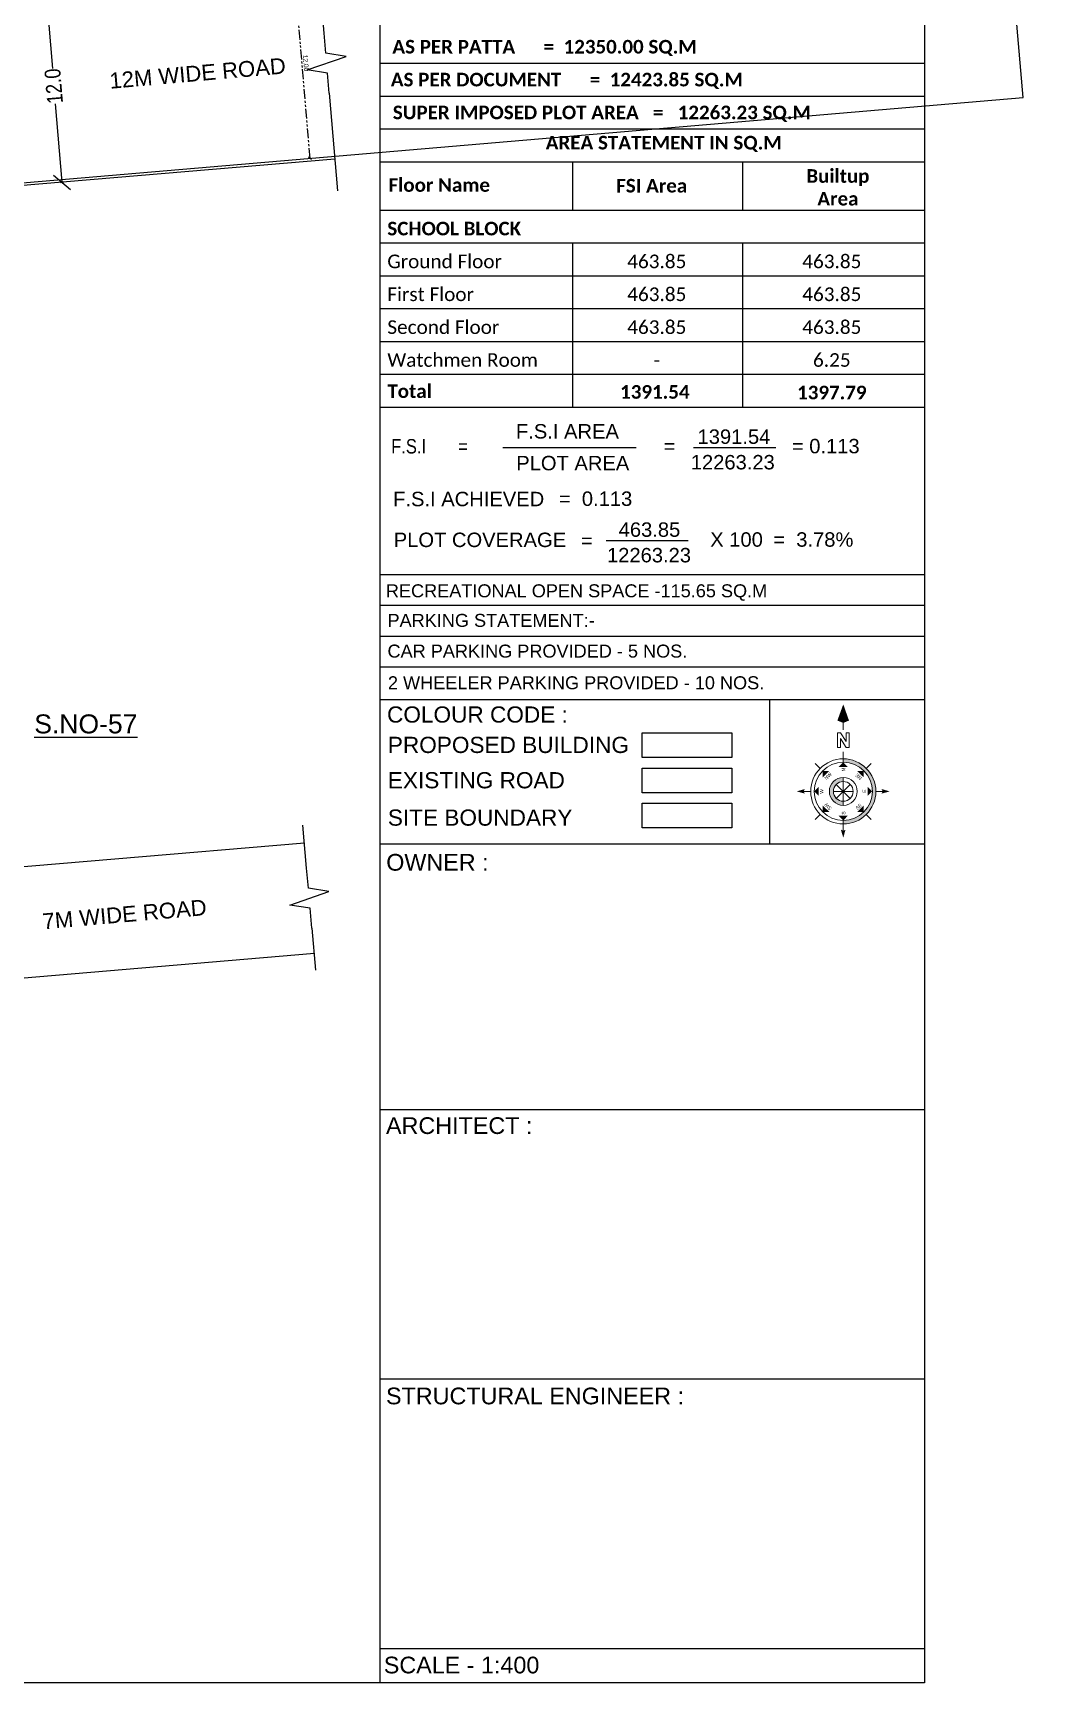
# Model space of a CAD drawing. Header units: metres. Extents: x 2792 to 3145, y -72 to 111.
# Drawn here: x 2935.1 to 2998.6, y -72 to 32.3 of the extents above; entities that cross this region are included whole.
import ezdxf
from ezdxf.enums import TextEntityAlignment as Align

# ---------------------------------------------------------------- set-up
doc = ezdxf.new("R2010")
doc.units = ezdxf.units.M
doc.header["$MEASUREMENT"] = 0
doc.header["$PDMODE"] = 35
doc.linetypes.add('PHANTOM2', pattern=[1.25, 0.625, -0.125, 0.125, -0.125, 0.125, -0.125])
for name, color, linetype, lineweight in [('DIM', 7, 'Continuous', 18), ('hatch', 251, 'Continuous', 0), ('North Pont', 7, 'Continuous', 15), ('TITLE TEXT', 30, 'Continuous', 25)]:
    doc.layers.add(name, color=color, linetype=linetype, lineweight=lineweight)
for name, color, linetype in [('ROAD_WIDTH', 1, 'Continuous'), ('SURRENDER_ROAD_WIDTH', 2, 'Continuous'), ('Title-text', 7, 'Continuous')]:
    doc.layers.add(name, color=color, linetype=linetype)
doc.styles.add('RomanS', font='arial.ttf', dxfattribs={"height": 9})
doc.styles.add('SKR', font='ARIALN.TTF')
doc.styles.get("Standard").update_dxf_attribs({"font": 'arial.ttf'})
doc.dimstyles.new('SKR', dxfattribs={"dimtxt": 0.25, "dimasz": 0.18, "dimexe": 0.1, "dimexo": 0.0625, "dimgap": 0.09, "dimtad": 0, "dimzin": 0, "dimdsep": 46, "dimtxsty": 'SKR', "dimblk": 'OBLIQUE', "dimcen": 0.09, "dimclrd": 8, "dimclre": 8, "dimadec": 0, "dimazin": 0, "dimtfac": 1, "dimtofl": 0, "dimtmove": 2, "dimatfit": 3, "dimfxl": 0, "dimtolj": 1, "dimtzin": 0, "dimarcsym": 0})
doc.dimstyles.new('small', dxfattribs={"dimtxt": 0.3, "dimasz": 0.18, "dimexe": 0.18, "dimexo": 5, "dimgap": 0.09, "dimtad": 1, "dimzin": 0, "dimdsep": 46, "dimtxsty": 'Standard', "dimblk": 'OBLIQUE', "dimcen": 0.09, "dimse1": 1, "dimse2": 1, "dimadec": 0, "dimazin": 0, "dimtfac": 1, "dimtofl": 0, "dimtmove": 0, "dimatfit": 3, "dimldrblk": 'OBLIQUE', "dimfxl": 0, "dimtolj": 1, "dimtzin": 0, "dimarcsym": 0})

# ---------------------------------------------------------------- blocks, each defined once
blk = doc.blocks.new('_Oblique')
at = {"color": 0, "linetype": 'ByBlock', "lineweight": -2}
blk.add_line((-0.5, -0.5), (0.5, 0.5), dxfattribs=at)
blk = doc.blocks.new('*D28')
at = {"layer": 'Defpoints', "color": 0}
for p in [(3000.96, -61.35), (3002.02, -61.35), (2936.54, -63.63)]:
    blk.add_point(p, dxfattribs=at)
at = {"layer": 'DIM', "color": 8, "lineweight": -2}
for p, q in [((3001.06, -61.35), (3000.86, -61.35)), ((3000.96, -61.35), (3000.96, -62.13)), ((3000.96, -63.63), (3000.96, -62.85)), ((3000.86, -63.63), (3001.06, -63.63))]:
    blk.add_line(p, q, dxfattribs=at)
at = {"layer": 'DIM', "color": 8, "lineweight": -2, "xscale": 0.18, "yscale": 0.18, "zscale": 0.18}
for p, rotation in [((3000.96, -61.35), 90), ((3000.96, -63.63), 270)]:
    blk.add_blockref('_Oblique', p, dxfattribs=dict(at, rotation=rotation))
at = {"layer": 'DIM', "color": 0, "insert": (3000.96, -62.49), "char_height": 0.25, "attachment_point": 5, "rotation": 90, "style": 'SKR'}
blk.add_mtext('\\A1;2.29', dxfattribs=at)
blk = doc.blocks.new('*D34')
at = {"layer": 'Defpoints', "color": 0}
for p in [(2936.86, -57.17), (3000.17, -57.17), (3002.34, -65.67)]:
    blk.add_point(p, dxfattribs=at)
at = {"layer": 'DIM', "color": 8, "lineweight": -2}
for p, q in [((3000.07, -57.17), (3000.27, -57.17)), ((3000.17, -57.17), (3000.17, -61.07)), ((3000.17, -65.67), (3000.17, -61.78)), ((3000.27, -65.67), (3000.07, -65.67))]:
    blk.add_line(p, q, dxfattribs=at)
at = {"layer": 'DIM', "color": 8, "lineweight": -2, "xscale": 0.18, "yscale": 0.18, "zscale": 0.18}
for p, rotation in [((3000.17, -57.17), 90), ((3000.17, -65.67), 270)]:
    blk.add_blockref('_Oblique', p, dxfattribs=dict(at, rotation=rotation))
at = {"layer": 'DIM', "color": 0, "insert": (3000.17, -61.42), "char_height": 0.25, "attachment_point": 5, "rotation": 90, "style": 'SKR'}
blk.add_mtext('\\A1;8.50', dxfattribs=at)
blk = doc.blocks.new('*D64')
at = {"layer": 'Defpoints', "color": 0}
for p in [(2936.64, -48.38), (3001.37, -48.26), (3002.53, -48.26)]:
    blk.add_point(p, dxfattribs=at)
at = {"layer": 'DIM', "color": 8, "lineweight": -2}
for p, q in [((3001.47, -48.26), (3001.27, -48.26)), ((3001.27, -48.38), (3001.47, -48.38)), ((3001.37, -48.26), (3001.37, -48.08)), ((3001.37, -48.38), (3001.37, -48.56))]:
    blk.add_line(p, q, dxfattribs=at)
at = {"layer": 'DIM', "color": 8, "lineweight": -2, "xscale": 0.18, "yscale": 0.18, "zscale": 0.18}
for p, rotation in [((3001.37, -48.26), 270), ((3001.37, -48.38), 90)]:
    blk.add_blockref('_Oblique', p, dxfattribs=dict(at, rotation=rotation))
at = {"layer": 'DIM', "color": 0, "insert": (3000.76, -48.32), "char_height": 0.25, "attachment_point": 5, "rotation": 90, "style": 'SKR'}
blk.add_mtext('\\A1;0.12', dxfattribs=at)
blk = doc.blocks.new('*D94')
at = {"layer": 'Defpoints', "color": 0}
for p in [(2990.4, -48.38), (3055.78, -48.26), (3056.78, -48.26)]:
    blk.add_point(p, dxfattribs=at)
at = {"layer": 'DIM', "color": 8, "lineweight": -2}
for p, q in [((3056.68, -48.26), (3056.88, -48.26)), ((3056.68, -48.38), (3056.88, -48.38)), ((3056.78, -48.26), (3056.78, -48.08)), ((3056.78, -48.38), (3056.78, -48.56))]:
    blk.add_line(p, q, dxfattribs=at)
at = {"layer": 'DIM', "color": 8, "lineweight": -2, "xscale": 0.18, "yscale": 0.18, "zscale": 0.18}
for p, rotation in [((3056.78, -48.26), 270), ((3056.78, -48.38), 90)]:
    blk.add_blockref('_Oblique', p, dxfattribs=dict(at, rotation=rotation))
at = {"layer": 'DIM', "color": 0, "insert": (3057.09, -48.32), "char_height": 0.25, "attachment_point": 5, "rotation": 90, "style": 'SKR'}
blk.add_mtext('\\A1;0.12', dxfattribs=at)
blk = doc.blocks.new('NR')
at = {"layer": 'North Pont'}
h = blk.add_hatch(color=0, dxfattribs=at)
h.paths.add_polyline_path([(2705, 1548, -0.414214), (2887, 1731), (2887, 1753, 0.414214), (2682, 1548, 0.414214), (2887, 1343), (2887, 1365, -0.414214)])
h.paths.add_polyline_path([(2887, 1486), (2887, 1460, 0.414214), (2975, 1548, 0.414214), (2887, 1636), (2887, 1610, -0.414214), (2949, 1548, -0.414214)])
at = {"layer": 'North Pont', "color": 0}
for p, q in [((2887, 1753), (2887, 1796)), ((2742, 1693), (2712, 1724)), ((2887, 1753), (2887, 1731)), ((3032, 1693), (3063, 1724)), ((2931, 1592), (2844, 1504)), ((2844, 1592), (2931, 1504)), ((2844, 1504), (2931, 1592)), ((2931, 1504), (2844, 1592)), ((2887, 1610), (2887, 1636)), ((2887, 1610), (2887, 1486)), ((2887, 1486), (2887, 1610)), ((2682, 1548), (2639, 1548)), ((2949, 1548), (2825, 1548)), ((2825, 1548), (2949, 1548)), ((2887, 1486), (2887, 1460)), ((3093, 1548), (3136, 1548)), ((2742, 1403), (2712, 1372)), ((2887, 1343), (2887, 1365)), ((3032, 1403), (3063, 1372)), ((2887, 1343), (2887, 1299)), ((2887, 1160), (2887, 1117))]:
    blk.add_line(p, q, dxfattribs=at)
at = {"layer": 'North Pont', "color": 0, "linetype": 'ByBlock'}
for p, q in [((2850, 1179), (2850, 1271)), ((2850, 1271), (2868, 1271)), ((2868, 1271), (2905, 1216)), ((2905, 1271), (2924, 1271)), ((2905, 1216), (2905, 1271)), ((2924, 1271), (2924, 1179)), ((2868, 1179), (2850, 1179)), ((2905, 1179), (2868, 1234)), ((2868, 1234), (2868, 1179)), ((2924, 1179), (2905, 1179))]:
    blk.add_line(p, q, dxfattribs=at)
at = {"layer": 'North Pont', "color": 0}
for radius in [205, 183, 87.7, 62]:
    blk.add_circle((2887, 1548), radius, dxfattribs=at)
for points in [[(2873, 1789), (2887, 1796), (2887, 1840)], [(2887, 1840), (2902, 1789), (2887, 1796)], [(2758, 1677), (2800, 1677), (2758, 1636)], [(2887, 1731), (2917, 1701), (2858, 1701)], [(3017, 1677), (3017, 1636), (2975, 1677)], [(2595, 1548), (2646, 1562), (2639, 1548)], [(2705, 1548), (2734, 1577), (2734, 1519)], [(3070, 1548), (3041, 1519), (3041, 1577)], [(3129, 1562), (3136, 1548), (3180, 1548)], [(2646, 1533), (2639, 1548), (2595, 1548)], [(2758, 1419), (2758, 1460), (2800, 1419)], [(3017, 1419), (2975, 1419), (3017, 1460)], [(3180, 1548), (3129, 1533), (3136, 1548)], [(2887, 1365), (2858, 1394), (2917, 1394)], [(2887, 1117), (2851, 1102), (2887, 1000)], [(2887, 1000), (2924, 1102), (2887, 1117)]]:
    blk.add_solid(points, dxfattribs=at)
at = {"layer": 'North Pont', "color": 0, "style": 'RomanS'}
for s, rotation, p in [('SE', 224.0584, (2782, 1652)), ('S', 270, (2874, 1684)), ('SW', 315, (2975, 1636)), ('W', 270, (3012, 1548)), ('E', 270, (2744, 1546)), ('NE', 319.5636, (2783, 1447)), ('NW', 225, (2975, 1460)), ('N', 270, (2875, 1412))]:
    blk.add_text(s, height=21.9, rotation=rotation, dxfattribs=at).set_placement(p, align=Align.CENTER)
blk = doc.blocks.new('*D194')
at = {"layer": 'Defpoints', "color": 0}
for p in [(2935.57, 34.97), (2936.6, 22.82), (2936.98, 22.86)]:
    blk.add_point(p, dxfattribs=at)
at = {"layer": 'DIM', "color": 8, "lineweight": -2}
for p, q in [((2935.85, 34.99), (2936.05, 35.01)), ((2935.95, 35), (2936.37, 30.04)), ((2936.98, 22.86), (2936.56, 27.82)), ((2936.88, 22.85), (2937.08, 22.86))]:
    blk.add_line(p, q, dxfattribs=at)
for p, rotation in [((2935.95, 35), 94.84617292718828), ((2936.98, 22.86), 274.8461729271883)]:
    blk.add_blockref('_Oblique', p, dxfattribs=dict(at, rotation=rotation))
at = {"layer": 'DIM', "color": 0, "insert": (2936.46, 28.93), "char_height": 1, "attachment_point": 5, "rotation": 94.8462, "style": 'SKR'}
blk.add_mtext('\\A1;12.0', dxfattribs=at)
blk = doc.blocks.new('*D231')
at = {"layer": 'Defpoints', "color": 0}
for p in [(2951.64, 36.34), (2952.34, 36.4), (2953.36, 24.45)]:
    blk.add_point(p, dxfattribs=at)
at = {"layer": 'SURRENDER_ROAD_WIDTH', "color": 0, "linetype": 'PHANTOM2', "lineweight": -2}
blk.add_line((2952.66, 24.39), (2951.64, 36.34), dxfattribs=at)
at = {"layer": 'SURRENDER_ROAD_WIDTH', "color": 0, "lineweight": -2, "xscale": 0.18, "yscale": 0.18, "zscale": 0.18}
for p, rotation in [((2951.64, 36.34), 94.88375132072487), ((2952.66, 24.39), 274.8837513207249)]:
    blk.add_blockref('_Oblique', p, dxfattribs=dict(at, rotation=rotation))
at = {"layer": 'SURRENDER_ROAD_WIDTH', "color": 0, "insert": (2952.39, 30.39), "char_height": 0.3, "attachment_point": 5, "rotation": 274.8838}
blk.add_mtext('\\A1;12.00', dxfattribs=at)

msp = doc.modelspace()

# ---------------------------------------------------------------- linework, layer by layer
for p, q in [((2957.07511, 111.35644), (2957.07511, -71.97156)), ((2957.07511, 51.60081), (2957.07511, 24.93366)), ((2957.07511, 30.37776), (2991.48304, 30.37776)), ((2957.07511, 28.30143), (2991.48304, 28.30143)), ((2957.07511, 26.22511), (2991.48304, 26.22511)), ((2957.07511, 24.14878), (2991.48304, 24.14878)), ((2969.24951, 24.14878), (2969.24951, 21.10404)), ((2979.97928, 24.14878), (2979.97928, 21.10404)), ((2957.07511, 21.10404), (2991.48304, 21.10404)), ((2957.07511, 19.02771), (2991.48304, 19.02771)), ((2969.24951, 19.02771), (2969.24951, 16.95139)), ((2979.97928, 19.02771), (2979.97928, 16.95139)), ((2957.07511, 16.95139), (2991.48304, 16.95139)), ((2969.24951, 16.95139), (2969.24951, 8.64607)), ((2979.97928, 16.95139), (2979.97928, 8.64607)), ((2957.07511, 14.87506), (2991.48304, 14.87506)), ((2957.07511, 12.79873), (2991.48304, 12.79873)), ((2957.07511, 10.7224), (2991.48304, 10.7224)), ((2957.07511, 8.64607), (2991.48304, 8.64607)), ((2957.07511, -1.9317), (2991.48304, -1.9317)), ((2957.07511, -1.9317), (2991.48304, -1.9317)), ((2957.07511, -1.9317), (2957.07511, -7.75534)), ((2957.07511, -3.87291), (2991.48304, -3.87291)), ((2957.07511, -5.81413), (2991.48304, -5.81413)), ((2957.07511, -7.75534), (2991.48304, -7.75534)), ((2957.07511, -9.83141), (2991.48304, -9.83141)), ((2981.71539, -18.95134), (2981.71539, -9.83141)), ((2957.07511, -18.95134), (2991.48304, -18.95134)), ((2957.07511, -35.72292), (2991.48304, -35.72292)), ((2957.07511, -52.76071), (2991.48304, -52.76071)), ((2957.07511, -69.79849), (2991.48304, -69.79849))]:
    msp.add_line(p, q)
at = {"color": 32}
for p, q in [((2953.54417, 32.2892), (2953.02119, 38.45757)), ((2953.65146, 31.02374), (2953.54417, 32.2892)), ((2952.46647, 29.96736), (2954.94375, 30.81467)), ((2954.94375, 30.81467), (2953.65146, 31.02374)), ((2953.75875, 29.75828), (2952.46647, 29.96736)), ((2953.86605, 28.49282), (2953.75875, 29.75828)), ((2953.86605, 28.49282), (2954.38902, 22.32445)), ((2952.44053, -20.48832), (2952.20043, -17.75774)), ((2952.55178, -21.75344), (2952.44053, -20.48832)), ((2953.84471, -21.95847), (2952.55178, -21.75344)), ((2951.37009, -22.81352), (2953.84471, -21.95847)), ((2952.66302, -23.01856), (2951.37009, -22.81352)), ((2952.77427, -24.28368), (2952.66302, -23.01856)), ((2952.77427, -24.28368), (2953.00775, -26.93884))]:
    msp.add_line(p, q, dxfattribs=at)
for points in [[(2791.73892, -71.97156), (2791.73892, 111.35644), (2991.48304, 111.35644), (2991.48304, -71.97156)], [(2973.65429, -11.92447), (2979.30461, -11.92447), (2979.30461, -13.49846), (2973.65429, -13.49846)], [(2973.65429, -14.15674), (2979.30461, -14.15674), (2979.30461, -15.73073), (2973.65429, -15.73073)], [(2973.65429, -16.37059), (2979.30461, -16.37059), (2979.30461, -17.94458), (2973.65429, -17.94458)]]:
    msp.add_lwpolyline(points, close=True)
for points in [[(2954.22006, 24.3173), (2931.01301, 22.34972)], [(2952.30043, -18.89498), (2928.30382, -20.92951)], [(2952.92826, -25.8769), (2927.86108, -28.0022)]]:
    msp.add_lwpolyline(points, dxfattribs=at)
at = {"layer": 'ROAD_WIDTH'}
msp.add_lwpolyline([(2931.77975, 34.64946), (2931.01301, 22.52168), (2997.7185, 28.21176), (2996.68859, 40.18722)], close=True, dxfattribs=at)
at = {"layer": 'SURRENDER_ROAD_WIDTH'}
msp.add_lwpolyline([(2931.77975, 34.64946), (2931.01301, 22.52168), (2997.7185, 28.21176), (2996.68859, 40.18722)], close=True, dxfattribs=at)
at = {"layer": 'Title-text', "linetype": 'Continuous'}
for p, q in [((2964.84115, 6.09148), (2973.271, 6.09148)), ((2976.89821, 6.09148), (2982.09459, 6.09148)), ((2971.3646, 0.21848), (2976.56098, 0.21848))]:
    msp.add_line(p, q, dxfattribs=at)

# ---------------------------------------------------------------- block references
at = {"xscale": 0.0100414711480548, "yscale": 0.0100414711480548, "zscale": 0.0100414711480548, "rotation": 180}
msp.add_blockref('NR', (3015.34688, -0.08854), dxfattribs=at)

# ---------------------------------------------------------------- texts
at = {"char_height": 0.8603569}
for s, insert, width, attachment_point in [('\\pt33.55392;{\\fCalibri|b1|i0|c0|p34;AS PER PATTA      =  12350.00 SQ.M}', (2967.47551, 30.82537), 55.7124119, 8), ('{\\fCalibri|b1|i0|c0|p34;AS PER DOCUMENT      =  12423.85 SQ.M}', (2968.88328, 28.74904), 55.7124119, 8), ('{\\fCalibri|b1|i0|c0|p34;SUPER IMPOSED PLOT AREA   =   12263.23 SQ.M}', (2971.09678, 26.67271), 55.7124119, 8), ('{\\fCalibri|b1|i0|c0|p34;AREA STATEMENT IN SQ.M}', (2975.00713, 24.76421), 55.7124119, 8), ('{\\fCalibri|b1|i0|c0|p34;Floor Name}', (2960.82166, 22.68041), 9.8209742, 5), ('{\\fCalibri|b1|i0|c0;FSI Area', (2974.24718, 22.63508), 5.6267342, 5), ('{\\fCalibri|b1|i0|c0;Builtup Area', (2986.0176, 21.38102), 5.6267342, 8), ('{\\fCalibri|b1|i0|c0|p34;\\C1;SCHOOL BLOCK}', (2957.5397, 19.49231), 11.5412857, 7), ('{\\fCalibri|b0|i0|c0|p34;Ground Floor}', (2957.5397, 17.41598), 9.8209742, 7), ('{\\fCalibri|b0|i0|c0|p34;463.85}', (2974.57003, 17.41598), 5.6267342, 8), ('{\\fCalibri|b0|i0|c0|p34;463.85}', (2985.63241, 17.41598), 5.6267342, 8), ('{\\fCalibri|b0|i0|c0|p34;First Floor}', (2957.5397, 15.33965), 9.8209742, 7), ('{\\fCalibri|b0|i0|c0|p34;463.85}', (2974.57003, 15.33965), 5.6267342, 8), ('{\\fCalibri|b0|i0|c0|p34;463.85}', (2985.63241, 15.33965), 5.6267342, 8), ('{\\fCalibri|b0|i0|c0|p34;Second Floor}', (2957.5397, 13.26332), 9.8209742, 7), ('{\\fCalibri|b0|i0|c0|p34;463.85}', (2974.57003, 13.26332), 5.6267342, 8), ('{\\fCalibri|b0|i0|c0|p34;463.85}', (2985.63241, 13.26332), 5.6267342, 8), ('{\\fCalibri|b0|i0|c0|p34;Watchmen Room}', (2957.5397, 11.18699), 9.8209742, 7), ('{\\fCalibri|b0|i0|c0|p34;-}', (2974.57003, 11.18699), 5.6267342, 8), ('{\\fCalibri|b0|i0|c0|p34;6.25}', (2985.63241, 11.18699), 5.6267342, 8), ('{\\fCalibri|b1|i0|c0|p34;Total}', (2957.5397, 9.21836), 9.8209742, 7), ('{\\fCalibri|b1|i0|c0|p34;\\C1;1391.54}', (2974.44708, 9.60508), 5.6267342, 5), ('{\\fCalibri|b1|i0|c0|p34;\\C1;1397.79}', (2985.63241, 9.13079), 5.6267342, 8)]:
    msp.add_mtext(s, dxfattribs=dict(at, insert=insert, width=width, attachment_point=attachment_point))
at = {"layer": 'hatch', "color": 7}
msp.add_text('12M WIDE ROAD', height=1, rotation=5, dxfattribs=at).set_placement((2945.54777, 29.74943), align=Align.MIDDLE_CENTER)
msp.add_text('7M WIDE ROAD', height=1, rotation=5, dxfattribs=at).set_placement((2935.79472, -24.3501))
at = {"layer": 'TITLE TEXT', "color": 2}
msp.add_text('%%US.NO-57', height=1.2, dxfattribs=at).set_placement((2935.2252, -11.96824))
at = {"layer": 'Title-text', "linetype": 'Continuous'}
for s, height, p in [('F.S.I AREA', 0.911256, (2965.66915, 7.57646)), ('PLOT AREA', 0.911256, (2965.68683, 5.56794)), (' F.S.I ACHIEVED', 0.9112564, (2957.5538, 3.29834)), ('PLOT COVERAGE', 0.9112564, (2957.94655, 0.71852)), ('RECREATIONAL OPEN SPACE -115.65 SQ.M', 0.8192366, (2957.44868, -2.54754)), ('PARKING STATEMENT:-', 0.8192366, (2957.55091, -4.4163)), ('CAR PARKING PROVIDED - 5 NOS.', 0.8192366, (2957.55091, -6.35752)), ('2 WHEELER PARKING PROVIDED - 10 NOS.', 0.8192366, (2957.57883, -8.35844))]:
    msp.add_text(s, height=height, dxfattribs=at).set_placement(p, align=Align.TOP_LEFT)
for s, p in [('= ', (2975.00211, 6.18835)), ('1391.54', (2977.14721, 6.78308)), ('= 0.113', (2983.10881, 6.18712)), ('12263.23', (2976.71854, 5.16886)), ('=  0.113', (2968.38306, 2.86396)), ('463.85', (2972.16141, 0.91008)), ('= ', (2969.78381, 0.21626)), ('X 100', (2977.94805, 0.28414)), ('=  3.78%%%', (2981.93499, 0.28414)), ('12263.23', (2971.42369, -0.70415))]:
    msp.add_text(s, height=0.911256, dxfattribs=at).set_placement(p, align=Align.MIDDLE_LEFT)
for s, height, p in [('COLOUR CODE :', 1.022529, (2957.52214, -11.28525)), ('PROPOSED BUILDING', 1.022529, (2957.57163, -13.20612)), ('EXISTING ROAD', 1.022529, (2957.57163, -15.43808)), ('SITE BOUNDARY', 1.022529, (2957.57163, -17.79928)), ('OWNER :', 1.055194, (2957.4717, -20.64105)), ('ARCHITECT :', 1.0551941, (2957.45684, -37.27963)), ('STRUCTURAL ENGINEER :', 1.0551941, (2957.45684, -54.36124)), ('SCALE - 1:400', 1.0551941, (2957.31715, -71.36375))]:
    msp.add_text(s, height=height, dxfattribs=at).set_placement(p)
at = {"layer": 'Title-text', "ltscale": 3, "insert": (2957.78349, 6.6305), "char_height": 0.9112564, "width": 5.5308018, "attachment_point": 1, "style": 'SKR'}
msp.add_mtext('F.S.I       =', dxfattribs=at)

# ---------------------------------------------------------------- dimensions: what is measured, and where the dimension line sits
at = {"layer": 'DIM'}
dim = msp.add_aligned_dim(p1=(2935.57035, 34.97085), p2=(2936.60026, 22.82343), distance=0.37725, text='12.0', dimstyle='SKR', override={"dimtxt": 1, "dimasz": 1, "dimpost": '\\X'}, dxfattribs=at)
dim.commit()
dim.dimension.update_dxf_attribs({"geometry": '*D194', "text_midpoint": (2936.4612, 28.92901)})
for base, p1, p2, picture, middle in [((3001.37452, -48.2641), (2936.64204, -48.38119), (3002.53072, -48.2641), '*D64', (3000.75659, -48.32264)), ((3000.16937, -57.17128), (3002.34377, -65.67147), (2936.86128, -57.17128), '*D34', (3000.16937, -61.42138)), ((3000.96459, -61.34647), (2936.53918, -63.63248), (3002.01908, -61.34647), '*D28', (3000.96459, -62.48948))]:
    dim = msp.add_linear_dim(base=base, p1=p1, p2=p2, angle=90, dimstyle='SKR', override={"dimpost": '\\X'}, dxfattribs=at)
    dim.commit()
    dim.dimension.update_dxf_attribs({"geometry": picture, "text_midpoint": middle})
dim = msp.add_linear_dim(base=(3056.7838081986, -48.2641200645), p1=(2990.396008763, -48.3791200645), p2=(3055.7829537095, -48.2641200645), angle=90, dimstyle='SKR', override={"dimpost": '\\X'}, dxfattribs=at)
dim.commit()
dim.dimension.update_dxf_attribs({"geometry": '*D94', "text_midpoint": (3057.0857921655, -48.3216200645), "dimtype": 160})
at = {"layer": 'SURRENDER_ROAD_WIDTH'}
dim = msp.add_aligned_dim(p1=(2953.36396, 24.44629), p2=(2952.34226, 36.40377), distance=0.70737, dimstyle='small', override={"dimfxl": 0, "dimfxlon": 1, "dimarcsym": 2}, dxfattribs=at)
dim.commit()
dim.dimension.update_dxf_attribs({"geometry": '*D231', "text_midpoint": (2952.3906, 30.38551)})

doc.saveas('drawing.dxf')
